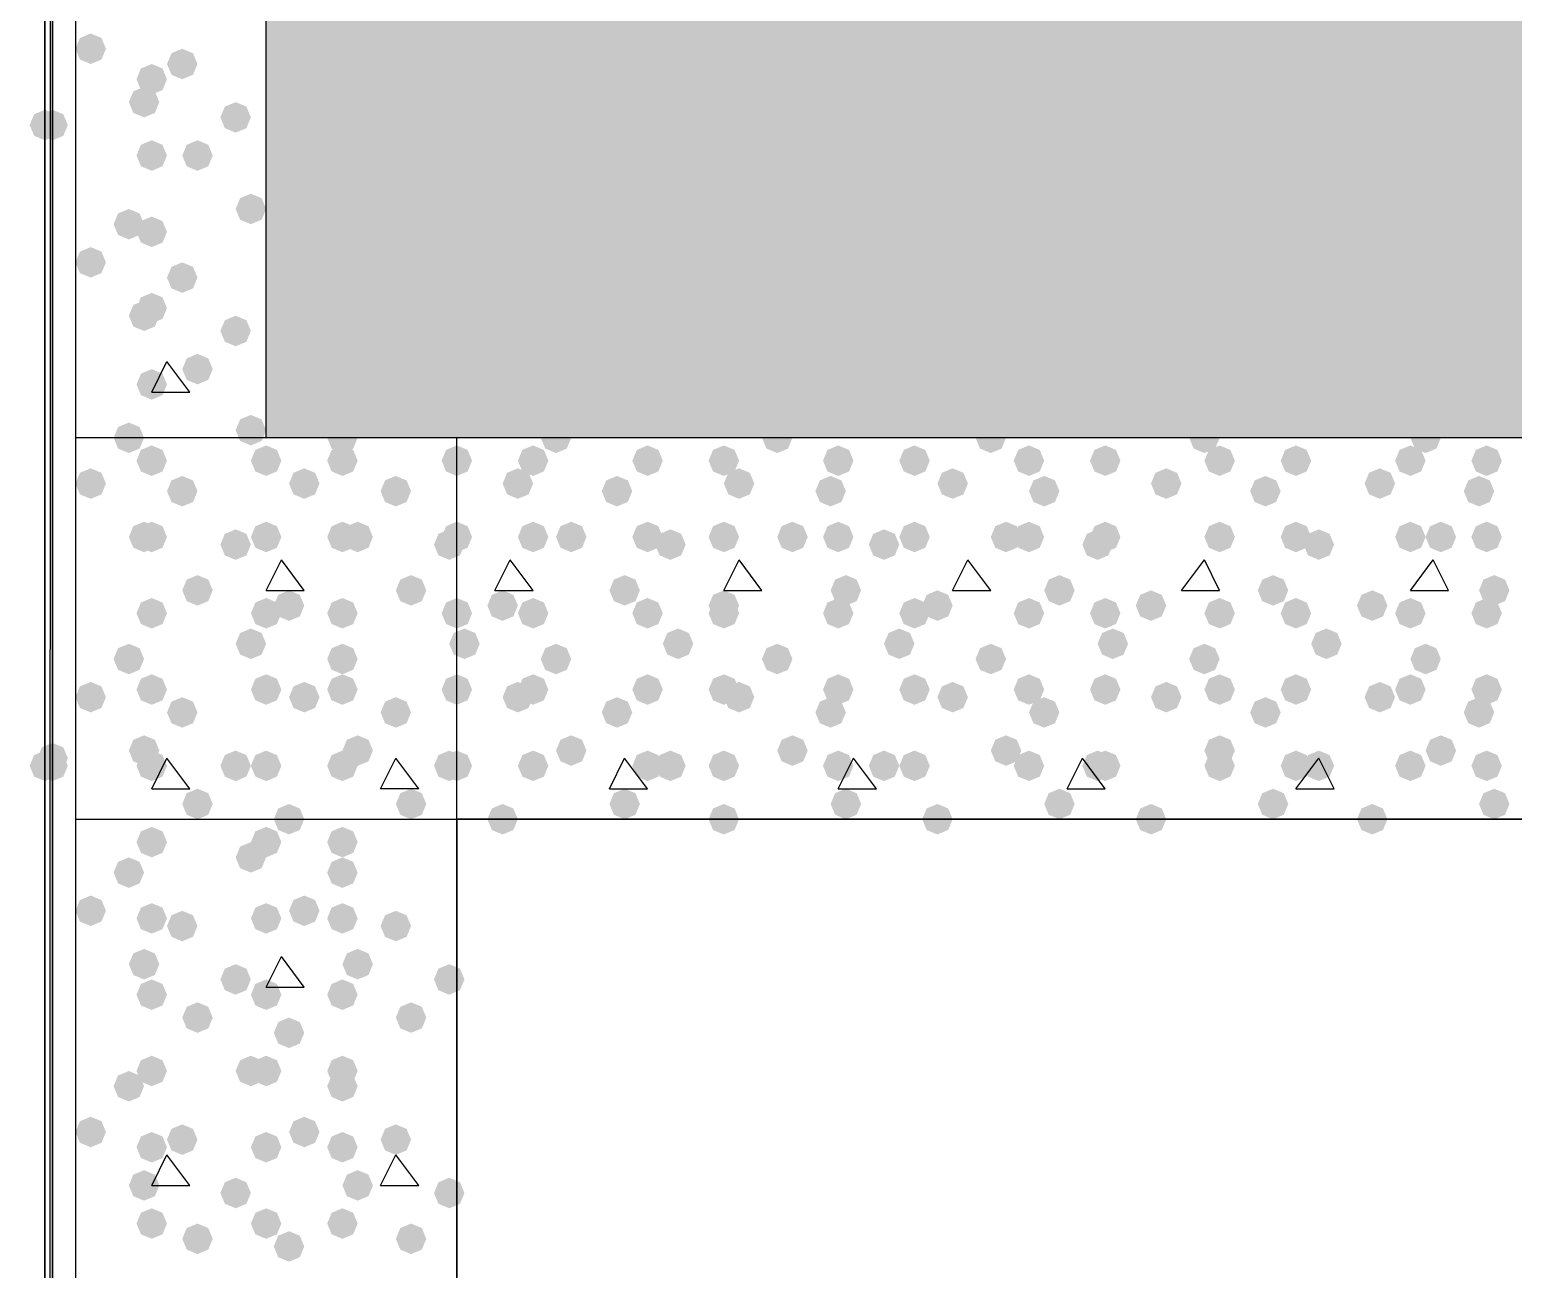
# Model space of a CAD drawing. Header units: millimetres. Extents: x 0 to 420, y 0 to 297.
# Drawn here: x 32.09 to 40.32, y 180.93 to 187.81 of the extents above; entities that cross this region are included whole.
import ezdxf

# ---------------------------------------------------------------- set-up
doc = ezdxf.new("R2010")
doc.units = ezdxf.units.MM
doc.layers.get('0').update_dxf_attribs({"linetype": 'CONTINUOUS'})

msp = doc.modelspace()

# ---------------------------------------------------------------- hatches: boundary and pattern name
at = {"true_color": 0x000007}
h = msp.add_hatch(color=0, dxfattribs=at)
h.paths.add_polyline_path([(32.215667, 228.049667), (32.215667, 84.455)], flags=0)
h.paths.add_polyline_path([(32.215667, 84.455), (32.215667, 228.049667)], flags=0)
at = {"true_color": 0x000008}
h = msp.add_hatch(color=0, dxfattribs=at)
h.paths.add_polyline_path([(194.775667, 204.639333), (33.401, 204.639333), (194.775667, 185.547)], flags=0)
h.paths.add_polyline_path([(33.401, 204.639333), (194.775667, 185.547), (33.401, 185.547)], flags=0)
for points in [[(32.512, 187.706), (32.487129, 187.646204), (32.427333, 187.621333), (32.367538, 187.646204), (32.342667, 187.706), (32.367537, 187.765796), (32.427333, 187.790667), (32.487129, 187.765796)], [(33.02, 187.621333), (32.995129, 187.561537), (32.935333, 187.536667), (32.875538, 187.561537), (32.850667, 187.621333), (32.875537, 187.681129), (32.935333, 187.706), (32.995129, 187.681129)], [(32.850667, 187.536667), (32.825796, 187.476871), (32.766, 187.452), (32.706204, 187.476871), (32.681333, 187.536667), (32.706204, 187.596462), (32.766, 187.621333), (32.825796, 187.596463)], [(32.808333, 187.409667), (32.783463, 187.349871), (32.723667, 187.325), (32.663871, 187.349871), (32.639, 187.409667), (32.663871, 187.469462), (32.723667, 187.494333), (32.783462, 187.469463)], [(33.316333, 187.325), (33.291463, 187.265204), (33.231667, 187.240333), (33.171871, 187.265204), (33.147, 187.325), (33.171871, 187.384796), (33.231667, 187.409667), (33.291462, 187.384796)], [(32.850667, 187.113333), (32.825796, 187.053537), (32.766, 187.028667), (32.706204, 187.053537), (32.681333, 187.113333), (32.706204, 187.173129), (32.766, 187.198), (32.825796, 187.173129)], [(33.104667, 187.113333), (33.079796, 187.053537), (33.02, 187.028667), (32.960204, 187.053537), (32.935333, 187.113333), (32.960204, 187.173129), (33.02, 187.198), (33.079796, 187.173129)], [(33.401, 186.817), (33.376129, 186.757204), (33.316333, 186.732333), (33.256537, 186.757204), (33.231667, 186.817), (33.256537, 186.876796), (33.316333, 186.901667), (33.376129, 186.876796)], [(32.723667, 186.732333), (32.698796, 186.672537), (32.639, 186.647667), (32.579204, 186.672537), (32.554333, 186.732333), (32.579204, 186.792129), (32.639, 186.817), (32.698796, 186.792129)], [(32.850667, 186.69), (32.825796, 186.630204), (32.766, 186.605333), (32.706204, 186.630204), (32.681333, 186.69), (32.706204, 186.749796), (32.766, 186.774667), (32.825796, 186.749796)], [(32.512, 186.520667), (32.487129, 186.460871), (32.427333, 186.436), (32.367538, 186.460871), (32.342667, 186.520667), (32.367537, 186.580462), (32.427333, 186.605333), (32.487129, 186.580463)], [(33.02, 186.436), (32.995129, 186.376204), (32.935333, 186.351333), (32.875538, 186.376204), (32.850667, 186.436), (32.875537, 186.495796), (32.935333, 186.520667), (32.995129, 186.495796)], [(32.850667, 186.266667), (32.825796, 186.206871), (32.766, 186.182), (32.706204, 186.206871), (32.681333, 186.266667), (32.706204, 186.326462), (32.766, 186.351333), (32.825796, 186.326463)], [(32.808333, 186.224333), (32.783463, 186.164537), (32.723667, 186.139667), (32.663871, 186.164537), (32.639, 186.224333), (32.663871, 186.284129), (32.723667, 186.309), (32.783462, 186.284129)], [(33.316333, 186.139667), (33.291463, 186.079871), (33.231667, 186.055), (33.171871, 186.079871), (33.147, 186.139667), (33.171871, 186.199462), (33.231667, 186.224333), (33.291462, 186.199463)], [(33.104667, 185.928), (33.079796, 185.868204), (33.02, 185.843333), (32.960204, 185.868204), (32.935333, 185.928), (32.960204, 185.987796), (33.02, 186.012667), (33.079796, 185.987796)], [(32.850667, 185.843333), (32.825796, 185.783537), (32.766, 185.758667), (32.706204, 185.783537), (32.681333, 185.843333), (32.706204, 185.903129), (32.766, 185.928), (32.825796, 185.903129)], [(33.401, 185.589333), (33.376129, 185.529538), (33.316333, 185.504667), (33.256537, 185.529538), (33.231667, 185.589333), (33.256537, 185.649129), (33.316333, 185.674), (33.376129, 185.649129)], [(35.094333, 185.547), (35.069462, 185.487204), (35.009667, 185.462333), (34.949871, 185.487204), (34.925, 185.547), (34.949871, 185.606796), (35.009667, 185.631667), (35.069462, 185.606796)], [(36.322, 185.547), (36.297129, 185.487204), (36.237333, 185.462333), (36.177538, 185.487204), (36.152667, 185.547), (36.177537, 185.606796), (36.237333, 185.631667), (36.297129, 185.606796)], [(37.507333, 185.547), (37.482463, 185.487204), (37.422667, 185.462333), (37.362871, 185.487204), (37.338, 185.547), (37.362871, 185.606796), (37.422667, 185.631667), (37.482462, 185.606796)], [(38.692667, 185.547), (38.667796, 185.487204), (38.608, 185.462333), (38.548204, 185.487204), (38.523333, 185.547), (38.548204, 185.606796), (38.608, 185.631667), (38.667796, 185.606796)], [(39.920333, 185.547), (39.895463, 185.487204), (39.835667, 185.462333), (39.775871, 185.487204), (39.751, 185.547), (39.775871, 185.606796), (39.835667, 185.631667), (39.895462, 185.606796)], [(34.544, 185.42), (34.519129, 185.360204), (34.459333, 185.335333), (34.399538, 185.360204), (34.374667, 185.42), (34.399537, 185.479796), (34.459333, 185.504667), (34.519129, 185.479796)], [(34.967333, 185.42), (34.942463, 185.360204), (34.882667, 185.335333), (34.822871, 185.360204), (34.798, 185.42), (34.822871, 185.479796), (34.882667, 185.504667), (34.942462, 185.479796)], [(35.602333, 185.42), (35.577463, 185.360204), (35.517667, 185.335333), (35.457871, 185.360204), (35.433, 185.42), (35.457871, 185.479796), (35.517667, 185.504667), (35.577462, 185.479796)], [(36.025667, 185.42), (36.000796, 185.360204), (35.941, 185.335333), (35.881204, 185.360204), (35.856333, 185.42), (35.881204, 185.479796), (35.941, 185.504667), (36.000796, 185.479796)], [(36.660667, 185.42), (36.635796, 185.360204), (36.576, 185.335333), (36.516204, 185.360204), (36.491333, 185.42), (36.516204, 185.479796), (36.576, 185.504667), (36.635796, 185.479796)], [(37.084, 185.42), (37.059129, 185.360204), (36.999333, 185.335333), (36.939538, 185.360204), (36.914667, 185.42), (36.939537, 185.479796), (36.999333, 185.504667), (37.059129, 185.479796)], [(37.719, 185.42), (37.694129, 185.360204), (37.634333, 185.335333), (37.574538, 185.360204), (37.549667, 185.42), (37.574537, 185.479796), (37.634333, 185.504667), (37.694129, 185.479796)], [(38.142333, 185.42), (38.117463, 185.360204), (38.057667, 185.335333), (37.997871, 185.360204), (37.973, 185.42), (37.997871, 185.479796), (38.057667, 185.504667), (38.117462, 185.479796)], [(38.777333, 185.42), (38.752463, 185.360204), (38.692667, 185.335333), (38.632871, 185.360204), (38.608, 185.42), (38.632871, 185.479796), (38.692667, 185.504667), (38.752462, 185.479796)], [(39.200667, 185.42), (39.175796, 185.360204), (39.116, 185.335333), (39.056204, 185.360204), (39.031333, 185.42), (39.056204, 185.479796), (39.116, 185.504667), (39.175796, 185.479796)], [(39.835667, 185.42), (39.810796, 185.360204), (39.751, 185.335333), (39.691204, 185.360204), (39.666333, 185.42), (39.691204, 185.479796), (39.751, 185.504667), (39.810796, 185.479796)], [(40.259, 185.42), (40.234129, 185.360204), (40.174333, 185.335333), (40.114538, 185.360204), (40.089667, 185.42), (40.114537, 185.479796), (40.174333, 185.504667), (40.234129, 185.479796)], [(34.882667, 185.293), (34.857796, 185.233204), (34.798, 185.208333), (34.738204, 185.233204), (34.713333, 185.293), (34.738204, 185.352796), (34.798, 185.377667), (34.857796, 185.352796)], [(36.110333, 185.293), (36.085463, 185.233204), (36.025667, 185.208333), (35.965871, 185.233204), (35.941, 185.293), (35.965871, 185.352796), (36.025667, 185.377667), (36.085462, 185.352796)], [(37.295667, 185.293), (37.270796, 185.233204), (37.211, 185.208333), (37.151204, 185.233204), (37.126333, 185.293), (37.151204, 185.352796), (37.211, 185.377667), (37.270796, 185.352796)], [(38.481, 185.293), (38.456129, 185.233204), (38.396333, 185.208333), (38.336537, 185.233204), (38.311667, 185.293), (38.336537, 185.352796), (38.396333, 185.377667), (38.456129, 185.352796)], [(39.666333, 185.293), (39.641462, 185.233204), (39.581667, 185.208333), (39.521871, 185.233204), (39.497, 185.293), (39.521871, 185.352796), (39.581667, 185.377667), (39.641462, 185.352796)], [(35.433, 185.250667), (35.408129, 185.190871), (35.348333, 185.166), (35.288537, 185.190871), (35.263667, 185.250667), (35.288537, 185.310462), (35.348333, 185.335333), (35.408129, 185.310463)], [(36.618333, 185.250667), (36.593463, 185.190871), (36.533667, 185.166), (36.473871, 185.190871), (36.449, 185.250667), (36.473871, 185.310462), (36.533667, 185.335333), (36.593462, 185.310463)], [(37.803667, 185.250667), (37.778796, 185.190871), (37.719, 185.166), (37.659204, 185.190871), (37.634333, 185.250667), (37.659204, 185.310462), (37.719, 185.335333), (37.778796, 185.310463)], [(39.031333, 185.250667), (39.006462, 185.190871), (38.946667, 185.166), (38.886871, 185.190871), (38.862, 185.250667), (38.886871, 185.310462), (38.946667, 185.335333), (39.006462, 185.310463)], [(40.216667, 185.250667), (40.191796, 185.190871), (40.132, 185.166), (40.072204, 185.190871), (40.047333, 185.250667), (40.072204, 185.310462), (40.132, 185.335333), (40.191796, 185.310463)], [(34.544, 184.996667), (34.519129, 184.936871), (34.459333, 184.912), (34.399538, 184.936871), (34.374667, 184.996667), (34.399537, 185.056462), (34.459333, 185.081333), (34.519129, 185.056463)], [(34.967333, 184.996667), (34.942463, 184.936871), (34.882667, 184.912), (34.822871, 184.936871), (34.798, 184.996667), (34.822871, 185.056462), (34.882667, 185.081333), (34.942462, 185.056463)], [(35.179, 184.996667), (35.154129, 184.936871), (35.094333, 184.912), (35.034538, 184.936871), (35.009667, 184.996667), (35.034537, 185.056462), (35.094333, 185.081333), (35.154129, 185.056463)], [(35.602333, 184.996667), (35.577463, 184.936871), (35.517667, 184.912), (35.457871, 184.936871), (35.433, 184.996667), (35.457871, 185.056462), (35.517667, 185.081333), (35.577462, 185.056463)], [(35.729333, 184.954333), (35.704462, 184.894537), (35.644667, 184.869667), (35.584871, 184.894537), (35.56, 184.954333), (35.584871, 185.014129), (35.644667, 185.039), (35.704462, 185.014129)], [(36.025667, 184.996667), (36.000796, 184.936871), (35.941, 184.912), (35.881204, 184.936871), (35.856333, 184.996667), (35.881204, 185.056462), (35.941, 185.081333), (36.000796, 185.056463)], [(36.406667, 184.996667), (36.381796, 184.936871), (36.322, 184.912), (36.262204, 184.936871), (36.237333, 184.996667), (36.262204, 185.056462), (36.322, 185.081333), (36.381796, 185.056463)], [(36.660667, 184.996667), (36.635796, 184.936871), (36.576, 184.912), (36.516204, 184.936871), (36.491333, 184.996667), (36.516204, 185.056462), (36.576, 185.081333), (36.635796, 185.056463)], [(36.914667, 184.954333), (36.889796, 184.894537), (36.83, 184.869667), (36.770204, 184.894537), (36.745333, 184.954333), (36.770204, 185.014129), (36.83, 185.039), (36.889796, 185.014129)], [(37.084, 184.996667), (37.059129, 184.936871), (36.999333, 184.912), (36.939538, 184.936871), (36.914667, 184.996667), (36.939537, 185.056462), (36.999333, 185.081333), (37.059129, 185.056463)], [(37.592, 184.996667), (37.567129, 184.936871), (37.507333, 184.912), (37.447538, 184.936871), (37.422667, 184.996667), (37.447537, 185.056462), (37.507333, 185.081333), (37.567129, 185.056463)], [(37.719, 184.996667), (37.694129, 184.936871), (37.634333, 184.912), (37.574538, 184.936871), (37.549667, 184.996667), (37.574537, 185.056462), (37.634333, 185.081333), (37.694129, 185.056463)], [(38.1, 184.954333), (38.075129, 184.894537), (38.015333, 184.869667), (37.955538, 184.894537), (37.930667, 184.954333), (37.955537, 185.014129), (38.015333, 185.039), (38.075129, 185.014129)], [(38.142333, 184.996667), (38.117463, 184.936871), (38.057667, 184.912), (37.997871, 184.936871), (37.973, 184.996667), (37.997871, 185.056462), (38.057667, 185.081333), (38.117462, 185.056463)], [(38.777333, 184.996667), (38.752463, 184.936871), (38.692667, 184.912), (38.632871, 184.936871), (38.608, 184.996667), (38.632871, 185.056462), (38.692667, 185.081333), (38.752462, 185.056463)], [(38.777333, 184.996667), (38.752463, 184.936871), (38.692667, 184.912), (38.632871, 184.936871), (38.608, 184.996667), (38.632871, 185.056462), (38.692667, 185.081333), (38.752462, 185.056463)], [(39.200667, 184.996667), (39.175796, 184.936871), (39.116, 184.912), (39.056204, 184.936871), (39.031333, 184.996667), (39.056204, 185.056462), (39.116, 185.081333), (39.175796, 185.056463)], [(39.327667, 184.954333), (39.302796, 184.894537), (39.243, 184.869667), (39.183204, 184.894537), (39.158333, 184.954333), (39.183204, 185.014129), (39.243, 185.039), (39.302796, 185.014129)], [(39.835667, 184.996667), (39.810796, 184.936871), (39.751, 184.912), (39.691204, 184.936871), (39.666333, 184.996667), (39.691204, 185.056462), (39.751, 185.081333), (39.810796, 185.056463)], [(40.005, 184.996667), (39.980129, 184.936871), (39.920333, 184.912), (39.860538, 184.936871), (39.835667, 184.996667), (39.860537, 185.056462), (39.920333, 185.081333), (39.980129, 185.056463)], [(40.259, 184.996667), (40.234129, 184.936871), (40.174333, 184.912), (40.114538, 184.936871), (40.089667, 184.996667), (40.114537, 185.056462), (40.174333, 185.081333), (40.234129, 185.056463)], [(35.475333, 184.700333), (35.450463, 184.640537), (35.390667, 184.615667), (35.330871, 184.640537), (35.306, 184.700333), (35.330871, 184.760129), (35.390667, 184.785), (35.450462, 184.760129)], [(36.703, 184.700333), (36.678129, 184.640537), (36.618333, 184.615667), (36.558538, 184.640537), (36.533667, 184.700333), (36.558537, 184.760129), (36.618333, 184.785), (36.678129, 184.760129)], [(37.888333, 184.700333), (37.863463, 184.640537), (37.803667, 184.615667), (37.743871, 184.640537), (37.719, 184.700333), (37.743871, 184.760129), (37.803667, 184.785), (37.863462, 184.760129)], [(39.073667, 184.700333), (39.048796, 184.640537), (38.989, 184.615667), (38.929204, 184.640537), (38.904333, 184.700333), (38.929204, 184.760129), (38.989, 184.785), (39.048796, 184.760129)], [(40.301333, 184.700333), (40.276463, 184.640537), (40.216667, 184.615667), (40.156871, 184.640537), (40.132, 184.700333), (40.156871, 184.760129), (40.216667, 184.785), (40.276462, 184.760129)], [(34.798, 184.615667), (34.773129, 184.555871), (34.713333, 184.531), (34.653537, 184.555871), (34.628667, 184.615667), (34.653537, 184.675462), (34.713333, 184.700333), (34.773129, 184.675463)], [(36.025667, 184.615667), (36.000796, 184.555871), (35.941, 184.531), (35.881204, 184.555871), (35.856333, 184.615667), (35.881204, 184.675462), (35.941, 184.700333), (36.000796, 184.675463)], [(37.211, 184.615667), (37.186129, 184.555871), (37.126333, 184.531), (37.066537, 184.555871), (37.041667, 184.615667), (37.066537, 184.675462), (37.126333, 184.700333), (37.186129, 184.675463)], [(38.396333, 184.615667), (38.371463, 184.555871), (38.311667, 184.531), (38.251871, 184.555871), (38.227, 184.615667), (38.251871, 184.675462), (38.311667, 184.700333), (38.371462, 184.675463)], [(39.624, 184.615667), (39.599129, 184.555871), (39.539333, 184.531), (39.479538, 184.555871), (39.454667, 184.615667), (39.479537, 184.675462), (39.539333, 184.700333), (39.599129, 184.675463)], [(34.544, 184.573333), (34.519129, 184.513537), (34.459333, 184.488667), (34.399538, 184.513537), (34.374667, 184.573333), (34.399537, 184.633129), (34.459333, 184.658), (34.519129, 184.633129)], [(34.967333, 184.573333), (34.942463, 184.513537), (34.882667, 184.488667), (34.822871, 184.513537), (34.798, 184.573333), (34.822871, 184.633129), (34.882667, 184.658), (34.942462, 184.633129)], [(35.602333, 184.573333), (35.577463, 184.513537), (35.517667, 184.488667), (35.457871, 184.513537), (35.433, 184.573333), (35.457871, 184.633129), (35.517667, 184.658), (35.577462, 184.633129)], [(36.025667, 184.573333), (36.000796, 184.513537), (35.941, 184.488667), (35.881204, 184.513537), (35.856333, 184.573333), (35.881204, 184.633129), (35.941, 184.658), (36.000796, 184.633129)], [(36.660667, 184.573333), (36.635796, 184.513537), (36.576, 184.488667), (36.516204, 184.513537), (36.491333, 184.573333), (36.516204, 184.633129), (36.576, 184.658), (36.635796, 184.633129)], [(37.084, 184.573333), (37.059129, 184.513537), (36.999333, 184.488667), (36.939538, 184.513537), (36.914667, 184.573333), (36.939537, 184.633129), (36.999333, 184.658), (37.059129, 184.633129)], [(37.719, 184.573333), (37.694129, 184.513537), (37.634333, 184.488667), (37.574538, 184.513537), (37.549667, 184.573333), (37.574537, 184.633129), (37.634333, 184.658), (37.694129, 184.633129)], [(38.142333, 184.573333), (38.117463, 184.513537), (38.057667, 184.488667), (37.997871, 184.513537), (37.973, 184.573333), (37.997871, 184.633129), (38.057667, 184.658), (38.117462, 184.633129)], [(38.777333, 184.573333), (38.752463, 184.513537), (38.692667, 184.488667), (38.632871, 184.513537), (38.608, 184.573333), (38.632871, 184.633129), (38.692667, 184.658), (38.752462, 184.633129)], [(39.200667, 184.573333), (39.175796, 184.513537), (39.116, 184.488667), (39.056204, 184.513537), (39.031333, 184.573333), (39.056204, 184.633129), (39.116, 184.658), (39.175796, 184.633129)], [(39.835667, 184.573333), (39.810796, 184.513537), (39.751, 184.488667), (39.691204, 184.513537), (39.666333, 184.573333), (39.691204, 184.633129), (39.751, 184.658), (39.810796, 184.633129)], [(40.259, 184.573333), (40.234129, 184.513537), (40.174333, 184.488667), (40.114538, 184.513537), (40.089667, 184.573333), (40.114537, 184.633129), (40.174333, 184.658), (40.234129, 184.633129)], [(34.586333, 184.404), (34.561462, 184.344204), (34.501667, 184.319333), (34.441871, 184.344204), (34.417, 184.404), (34.441871, 184.463796), (34.501667, 184.488667), (34.561462, 184.463796)], [(35.771667, 184.404), (35.746796, 184.344204), (35.687, 184.319333), (35.627204, 184.344204), (35.602333, 184.404), (35.627204, 184.463796), (35.687, 184.488667), (35.746796, 184.463796)], [(36.999333, 184.404), (36.974462, 184.344204), (36.914667, 184.319333), (36.854871, 184.344204), (36.83, 184.404), (36.854871, 184.463796), (36.914667, 184.488667), (36.974462, 184.463796)], [(38.184667, 184.404), (38.159796, 184.344204), (38.1, 184.319333), (38.040204, 184.344204), (38.015333, 184.404), (38.040204, 184.463796), (38.1, 184.488667), (38.159796, 184.463796)], [(39.37, 184.404), (39.345129, 184.344204), (39.285333, 184.319333), (39.225538, 184.344204), (39.200667, 184.404), (39.225537, 184.463796), (39.285333, 184.488667), (39.345129, 184.463796)], [(35.094333, 184.319333), (35.069462, 184.259537), (35.009667, 184.234667), (34.949871, 184.259537), (34.925, 184.319333), (34.949871, 184.379129), (35.009667, 184.404), (35.069462, 184.379129)], [(36.322, 184.319333), (36.297129, 184.259537), (36.237333, 184.234667), (36.177538, 184.259537), (36.152667, 184.319333), (36.177537, 184.379129), (36.237333, 184.404), (36.297129, 184.379129)], [(37.507333, 184.319333), (37.482463, 184.259537), (37.422667, 184.234667), (37.362871, 184.259537), (37.338, 184.319333), (37.362871, 184.379129), (37.422667, 184.404), (37.482462, 184.379129)], [(38.692667, 184.319333), (38.667796, 184.259537), (38.608, 184.234667), (38.548204, 184.259537), (38.523333, 184.319333), (38.548204, 184.379129), (38.608, 184.404), (38.667796, 184.379129)], [(39.920333, 184.319333), (39.895463, 184.259537), (39.835667, 184.234667), (39.775871, 184.259537), (39.751, 184.319333), (39.775871, 184.379129), (39.835667, 184.404), (39.895462, 184.379129)], [(34.544, 184.15), (34.519129, 184.090204), (34.459333, 184.065333), (34.399538, 184.090204), (34.374667, 184.15), (34.399537, 184.209796), (34.459333, 184.234667), (34.519129, 184.209796)], [(34.882667, 184.107667), (34.857796, 184.047871), (34.798, 184.023), (34.738204, 184.047871), (34.713333, 184.107667), (34.738204, 184.167462), (34.798, 184.192333), (34.857796, 184.167463)], [(34.967333, 184.15), (34.942463, 184.090204), (34.882667, 184.065333), (34.822871, 184.090204), (34.798, 184.15), (34.822871, 184.209796), (34.882667, 184.234667), (34.942462, 184.209796)], [(35.602333, 184.15), (35.577463, 184.090204), (35.517667, 184.065333), (35.457871, 184.090204), (35.433, 184.15), (35.457871, 184.209796), (35.517667, 184.234667), (35.577462, 184.209796)], [(36.025667, 184.15), (36.000796, 184.090204), (35.941, 184.065333), (35.881204, 184.090204), (35.856333, 184.15), (35.881204, 184.209796), (35.941, 184.234667), (36.000796, 184.209796)], [(36.110333, 184.107667), (36.085463, 184.047871), (36.025667, 184.023), (35.965871, 184.047871), (35.941, 184.107667), (35.965871, 184.167462), (36.025667, 184.192333), (36.085462, 184.167463)], [(36.660667, 184.15), (36.635796, 184.090204), (36.576, 184.065333), (36.516204, 184.090204), (36.491333, 184.15), (36.516204, 184.209796), (36.576, 184.234667), (36.635796, 184.209796)], [(37.084, 184.15), (37.059129, 184.090204), (36.999333, 184.065333), (36.939538, 184.090204), (36.914667, 184.15), (36.939537, 184.209796), (36.999333, 184.234667), (37.059129, 184.209796)], [(37.295667, 184.107667), (37.270796, 184.047871), (37.211, 184.023), (37.151204, 184.047871), (37.126333, 184.107667), (37.151204, 184.167462), (37.211, 184.192333), (37.270796, 184.167463)], [(37.719, 184.15), (37.694129, 184.090204), (37.634333, 184.065333), (37.574538, 184.090204), (37.549667, 184.15), (37.574537, 184.209796), (37.634333, 184.234667), (37.694129, 184.209796)], [(38.142333, 184.15), (38.117463, 184.090204), (38.057667, 184.065333), (37.997871, 184.090204), (37.973, 184.15), (37.997871, 184.209796), (38.057667, 184.234667), (38.117462, 184.209796)], [(38.481, 184.107667), (38.456129, 184.047871), (38.396333, 184.023), (38.336537, 184.047871), (38.311667, 184.107667), (38.336537, 184.167462), (38.396333, 184.192333), (38.456129, 184.167463)], [(38.777333, 184.15), (38.752463, 184.090204), (38.692667, 184.065333), (38.632871, 184.090204), (38.608, 184.15), (38.632871, 184.209796), (38.692667, 184.234667), (38.752462, 184.209796)], [(39.200667, 184.15), (39.175796, 184.090204), (39.116, 184.065333), (39.056204, 184.090204), (39.031333, 184.15), (39.056204, 184.209796), (39.116, 184.234667), (39.175796, 184.209796)], [(39.666333, 184.107667), (39.641462, 184.047871), (39.581667, 184.023), (39.521871, 184.047871), (39.497, 184.107667), (39.521871, 184.167462), (39.581667, 184.192333), (39.641462, 184.167463)], [(39.835667, 184.15), (39.810796, 184.090204), (39.751, 184.065333), (39.691204, 184.090204), (39.666333, 184.15), (39.691204, 184.209796), (39.751, 184.234667), (39.810796, 184.209796)], [(40.259, 184.15), (40.234129, 184.090204), (40.174333, 184.065333), (40.114538, 184.090204), (40.089667, 184.15), (40.114537, 184.209796), (40.174333, 184.234667), (40.234129, 184.209796)], [(35.433, 184.023), (35.408129, 183.963204), (35.348333, 183.938333), (35.288537, 183.963204), (35.263667, 184.023), (35.288537, 184.082796), (35.348333, 184.107667), (35.408129, 184.082796)], [(36.618333, 184.023), (36.593463, 183.963204), (36.533667, 183.938333), (36.473871, 183.963204), (36.449, 184.023), (36.473871, 184.082796), (36.533667, 184.107667), (36.593462, 184.082796)], [(37.803667, 184.023), (37.778796, 183.963204), (37.719, 183.938333), (37.659204, 183.963204), (37.634333, 184.023), (37.659204, 184.082796), (37.719, 184.107667), (37.778796, 184.082796)], [(39.031333, 184.023), (39.006462, 183.963204), (38.946667, 183.938333), (38.886871, 183.963204), (38.862, 184.023), (38.886871, 184.082796), (38.946667, 184.107667), (39.006462, 184.082796)], [(40.216667, 184.023), (40.191796, 183.963204), (40.132, 183.938333), (40.072204, 183.963204), (40.047333, 184.023), (40.072204, 184.082796), (40.132, 184.107667), (40.191796, 184.082796)], [(35.179, 183.811333), (35.154129, 183.751537), (35.094333, 183.726667), (35.034538, 183.751537), (35.009667, 183.811333), (35.034537, 183.871129), (35.094333, 183.896), (35.154129, 183.871129)], [(36.406667, 183.811333), (36.381796, 183.751537), (36.322, 183.726667), (36.262204, 183.751537), (36.237333, 183.811333), (36.262204, 183.871129), (36.322, 183.896), (36.381796, 183.871129)], [(37.592, 183.811333), (37.567129, 183.751537), (37.507333, 183.726667), (37.447538, 183.751537), (37.422667, 183.811333), (37.447537, 183.871129), (37.507333, 183.896), (37.567129, 183.871129)], [(38.777333, 183.811333), (38.752463, 183.751537), (38.692667, 183.726667), (38.632871, 183.751537), (38.608, 183.811333), (38.632871, 183.871129), (38.692667, 183.896), (38.752462, 183.871129)], [(40.005, 183.811333), (39.980129, 183.751537), (39.920333, 183.726667), (39.860538, 183.751537), (39.835667, 183.811333), (39.860537, 183.871129), (39.920333, 183.896), (39.980129, 183.871129)], [(34.544, 183.726667), (34.519129, 183.666871), (34.459333, 183.642), (34.399538, 183.666871), (34.374667, 183.726667), (34.399537, 183.786462), (34.459333, 183.811333), (34.519129, 183.786463)], [(34.967333, 183.726667), (34.942463, 183.666871), (34.882667, 183.642), (34.822871, 183.666871), (34.798, 183.726667), (34.822871, 183.786462), (34.882667, 183.811333), (34.942462, 183.786463)], [(35.602333, 183.726667), (35.577463, 183.666871), (35.517667, 183.642), (35.457871, 183.666871), (35.433, 183.726667), (35.457871, 183.786462), (35.517667, 183.811333), (35.577462, 183.786463)], [(35.729333, 183.726667), (35.704462, 183.666871), (35.644667, 183.642), (35.584871, 183.666871), (35.56, 183.726667), (35.584871, 183.786462), (35.644667, 183.811333), (35.704462, 183.786463)], [(36.025667, 183.726667), (36.000796, 183.666871), (35.941, 183.642), (35.881204, 183.666871), (35.856333, 183.726667), (35.881204, 183.786462), (35.941, 183.811333), (36.000796, 183.786463)], [(36.660667, 183.726667), (36.635796, 183.666871), (36.576, 183.642), (36.516204, 183.666871), (36.491333, 183.726667), (36.516204, 183.786462), (36.576, 183.811333), (36.635796, 183.786463)], [(36.914667, 183.726667), (36.889796, 183.666871), (36.83, 183.642), (36.770204, 183.666871), (36.745333, 183.726667), (36.770204, 183.786462), (36.83, 183.811333), (36.889796, 183.786463)], [(37.084, 183.726667), (37.059129, 183.666871), (36.999333, 183.642), (36.939538, 183.666871), (36.914667, 183.726667), (36.939537, 183.786462), (36.999333, 183.811333), (37.059129, 183.786463)], [(37.719, 183.726667), (37.694129, 183.666871), (37.634333, 183.642), (37.574538, 183.666871), (37.549667, 183.726667), (37.574537, 183.786462), (37.634333, 183.811333), (37.694129, 183.786463)], [(38.1, 183.726667), (38.075129, 183.666871), (38.015333, 183.642), (37.955538, 183.666871), (37.930667, 183.726667), (37.955537, 183.786462), (38.015333, 183.811333), (38.075129, 183.786463)], [(38.142333, 183.726667), (38.117463, 183.666871), (38.057667, 183.642), (37.997871, 183.666871), (37.973, 183.726667), (37.997871, 183.786462), (38.057667, 183.811333), (38.117462, 183.786463)], [(38.777333, 183.726667), (38.752463, 183.666871), (38.692667, 183.642), (38.632871, 183.666871), (38.608, 183.726667), (38.632871, 183.786462), (38.692667, 183.811333), (38.752462, 183.786463)], [(39.200667, 183.726667), (39.175796, 183.666871), (39.116, 183.642), (39.056204, 183.666871), (39.031333, 183.726667), (39.056204, 183.786462), (39.116, 183.811333), (39.175796, 183.786463)], [(39.327667, 183.726667), (39.302796, 183.666871), (39.243, 183.642), (39.183204, 183.666871), (39.158333, 183.726667), (39.183204, 183.786462), (39.243, 183.811333), (39.302796, 183.786463)], [(39.835667, 183.726667), (39.810796, 183.666871), (39.751, 183.642), (39.691204, 183.666871), (39.666333, 183.726667), (39.691204, 183.786462), (39.751, 183.811333), (39.810796, 183.786463)], [(40.259, 183.726667), (40.234129, 183.666871), (40.174333, 183.642), (40.114538, 183.666871), (40.089667, 183.726667), (40.114537, 183.786462), (40.174333, 183.811333), (40.234129, 183.786463)], [(35.475333, 183.515), (35.450463, 183.455204), (35.390667, 183.430333), (35.330871, 183.455204), (35.306, 183.515), (35.330871, 183.574796), (35.390667, 183.599667), (35.450462, 183.574796)], [(36.703, 183.515), (36.678129, 183.455204), (36.618333, 183.430333), (36.558538, 183.455204), (36.533667, 183.515), (36.558537, 183.574796), (36.618333, 183.599667), (36.678129, 183.574796)], [(37.888333, 183.515), (37.863463, 183.455204), (37.803667, 183.430333), (37.743871, 183.455204), (37.719, 183.515), (37.743871, 183.574796), (37.803667, 183.599667), (37.863462, 183.574796)], [(39.073667, 183.515), (39.048796, 183.455204), (38.989, 183.430333), (38.929204, 183.455204), (38.904333, 183.515), (38.929204, 183.574796), (38.989, 183.599667), (39.048796, 183.574796)], [(40.301333, 183.515), (40.276463, 183.455204), (40.216667, 183.430333), (40.156871, 183.455204), (40.132, 183.515), (40.156871, 183.574796), (40.216667, 183.599667), (40.276462, 183.574796)], [(34.798, 183.430333), (34.773129, 183.370537), (34.713333, 183.345667), (34.653537, 183.370537), (34.628667, 183.430333), (34.653537, 183.490129), (34.713333, 183.515), (34.773129, 183.490129)], [(36.025667, 183.430333), (36.000796, 183.370537), (35.941, 183.345667), (35.881204, 183.370537), (35.856333, 183.430333), (35.881204, 183.490129), (35.941, 183.515), (36.000796, 183.490129)], [(37.211, 183.430333), (37.186129, 183.370537), (37.126333, 183.345667), (37.066537, 183.370537), (37.041667, 183.430333), (37.066537, 183.490129), (37.126333, 183.515), (37.186129, 183.490129)], [(38.396333, 183.430333), (38.371463, 183.370537), (38.311667, 183.345667), (38.251871, 183.370537), (38.227, 183.430333), (38.251871, 183.490129), (38.311667, 183.515), (38.371462, 183.490129)], [(39.624, 183.430333), (39.599129, 183.370537), (39.539333, 183.345667), (39.479538, 183.370537), (39.454667, 183.430333), (39.479537, 183.490129), (39.539333, 183.515), (39.599129, 183.490129)], [(32.850667, 183.303333), (32.825796, 183.243538), (32.766, 183.218667), (32.706204, 183.243538), (32.681333, 183.303333), (32.706204, 183.363129), (32.766, 183.388), (32.825796, 183.363129)], [(33.485667, 183.303333), (33.460796, 183.243538), (33.401, 183.218667), (33.341204, 183.243538), (33.316333, 183.303333), (33.341204, 183.363129), (33.401, 183.388), (33.460796, 183.363129)], [(33.909, 183.303333), (33.884129, 183.243538), (33.824333, 183.218667), (33.764538, 183.243538), (33.739667, 183.303333), (33.764537, 183.363129), (33.824333, 183.388), (33.884129, 183.363129)], [(33.401, 183.218667), (33.376129, 183.158871), (33.316333, 183.134), (33.256537, 183.158871), (33.231667, 183.218667), (33.256537, 183.278462), (33.316333, 183.303333), (33.376129, 183.278463)], [(32.723667, 183.134), (32.698796, 183.074204), (32.639, 183.049333), (32.579204, 183.074204), (32.554333, 183.134), (32.579204, 183.193796), (32.639, 183.218667), (32.698796, 183.193796)], [(33.909, 183.134), (33.884129, 183.074204), (33.824333, 183.049333), (33.764538, 183.074204), (33.739667, 183.134), (33.764537, 183.193796), (33.824333, 183.218667), (33.884129, 183.193796)], [(32.512, 182.922333), (32.487129, 182.862537), (32.427333, 182.837667), (32.367538, 182.862537), (32.342667, 182.922333), (32.367537, 182.982129), (32.427333, 183.007), (32.487129, 182.982129)], [(32.850667, 182.88), (32.825796, 182.820204), (32.766, 182.795333), (32.706204, 182.820204), (32.681333, 182.88), (32.706204, 182.939796), (32.766, 182.964667), (32.825796, 182.939796)], [(33.485667, 182.88), (33.460796, 182.820204), (33.401, 182.795333), (33.341204, 182.820204), (33.316333, 182.88), (33.341204, 182.939796), (33.401, 182.964667), (33.460796, 182.939796)], [(33.697333, 182.922333), (33.672463, 182.862537), (33.612667, 182.837667), (33.552871, 182.862537), (33.528, 182.922333), (33.552871, 182.982129), (33.612667, 183.007), (33.672462, 182.982129)], [(33.909, 182.88), (33.884129, 182.820204), (33.824333, 182.795333), (33.764538, 182.820204), (33.739667, 182.88), (33.764537, 182.939796), (33.824333, 182.964667), (33.884129, 182.939796)], [(33.02, 182.837667), (32.995129, 182.777871), (32.935333, 182.753), (32.875538, 182.777871), (32.850667, 182.837667), (32.875537, 182.897462), (32.935333, 182.922333), (32.995129, 182.897463)], [(34.205333, 182.837667), (34.180463, 182.777871), (34.120667, 182.753), (34.060871, 182.777871), (34.036, 182.837667), (34.060871, 182.897462), (34.120667, 182.922333), (34.180462, 182.897463)], [(32.808333, 182.626), (32.783463, 182.566204), (32.723667, 182.541333), (32.663871, 182.566204), (32.639, 182.626), (32.663871, 182.685796), (32.723667, 182.710667), (32.783462, 182.685796)], [(33.993667, 182.626), (33.968796, 182.566204), (33.909, 182.541333), (33.849204, 182.566204), (33.824333, 182.626), (33.849204, 182.685796), (33.909, 182.710667), (33.968796, 182.685796)], [(33.316333, 182.541333), (33.291463, 182.481537), (33.231667, 182.456667), (33.171871, 182.481537), (33.147, 182.541333), (33.171871, 182.601129), (33.231667, 182.626), (33.291462, 182.601129)], [(34.501667, 182.541333), (34.476796, 182.481537), (34.417, 182.456667), (34.357204, 182.481537), (34.332333, 182.541333), (34.357204, 182.601129), (34.417, 182.626), (34.476796, 182.601129)], [(32.850667, 182.456667), (32.825796, 182.396871), (32.766, 182.372), (32.706204, 182.396871), (32.681333, 182.456667), (32.706204, 182.516462), (32.766, 182.541333), (32.825796, 182.516463)], [(33.485667, 182.456667), (33.460796, 182.396871), (33.401, 182.372), (33.341204, 182.396871), (33.316333, 182.456667), (33.341204, 182.516462), (33.401, 182.541333), (33.460796, 182.516463)], [(33.909, 182.456667), (33.884129, 182.396871), (33.824333, 182.372), (33.764538, 182.396871), (33.739667, 182.456667), (33.764537, 182.516462), (33.824333, 182.541333), (33.884129, 182.516463)], [(33.104667, 182.329667), (33.079796, 182.269871), (33.02, 182.245), (32.960204, 182.269871), (32.935333, 182.329667), (32.960204, 182.389462), (33.02, 182.414333), (33.079796, 182.389463)], [(34.29, 182.329667), (34.265129, 182.269871), (34.205333, 182.245), (34.145538, 182.269871), (34.120667, 182.329667), (34.145537, 182.389462), (34.205333, 182.414333), (34.265129, 182.389463)], [(33.612667, 182.245), (33.587796, 182.185204), (33.528, 182.160333), (33.468204, 182.185204), (33.443333, 182.245), (33.468204, 182.304796), (33.528, 182.329667), (33.587796, 182.304796)], [(32.850667, 182.033333), (32.825796, 181.973537), (32.766, 181.948667), (32.706204, 181.973537), (32.681333, 182.033333), (32.706204, 182.093129), (32.766, 182.118), (32.825796, 182.093129)], [(33.401, 182.033333), (33.376129, 181.973537), (33.316333, 181.948667), (33.256537, 181.973537), (33.231667, 182.033333), (33.256537, 182.093129), (33.316333, 182.118), (33.376129, 182.093129)], [(33.485667, 182.033333), (33.460796, 181.973537), (33.401, 181.948667), (33.341204, 181.973537), (33.316333, 182.033333), (33.341204, 182.093129), (33.401, 182.118), (33.460796, 182.093129)], [(33.909, 182.033333), (33.884129, 181.973537), (33.824333, 181.948667), (33.764538, 181.973537), (33.739667, 182.033333), (33.764537, 182.093129), (33.824333, 182.118), (33.884129, 182.093129)], [(32.723667, 181.948667), (32.698796, 181.888871), (32.639, 181.864), (32.579204, 181.888871), (32.554333, 181.948667), (32.579204, 182.008462), (32.639, 182.033333), (32.698796, 182.008463)], [(33.909, 181.948667), (33.884129, 181.888871), (33.824333, 181.864), (33.764538, 181.888871), (33.739667, 181.948667), (33.764537, 182.008462), (33.824333, 182.033333), (33.884129, 182.008463)], [(32.512, 181.694667), (32.487129, 181.634871), (32.427333, 181.61), (32.367538, 181.634871), (32.342667, 181.694667), (32.367537, 181.754462), (32.427333, 181.779333), (32.487129, 181.754463)], [(33.02, 181.652333), (32.995129, 181.592537), (32.935333, 181.567667), (32.875538, 181.592537), (32.850667, 181.652333), (32.875537, 181.712129), (32.935333, 181.737), (32.995129, 181.712129)], [(33.697333, 181.694667), (33.672463, 181.634871), (33.612667, 181.61), (33.552871, 181.634871), (33.528, 181.694667), (33.552871, 181.754462), (33.612667, 181.779333), (33.672462, 181.754463)], [(34.205333, 181.652333), (34.180463, 181.592537), (34.120667, 181.567667), (34.060871, 181.592537), (34.036, 181.652333), (34.060871, 181.712129), (34.120667, 181.737), (34.180462, 181.712129)], [(32.850667, 181.61), (32.825796, 181.550204), (32.766, 181.525333), (32.706204, 181.550204), (32.681333, 181.61), (32.706204, 181.669796), (32.766, 181.694667), (32.825796, 181.669796)], [(33.485667, 181.61), (33.460796, 181.550204), (33.401, 181.525333), (33.341204, 181.550204), (33.316333, 181.61), (33.341204, 181.669796), (33.401, 181.694667), (33.460796, 181.669796)], [(33.909, 181.61), (33.884129, 181.550204), (33.824333, 181.525333), (33.764538, 181.550204), (33.739667, 181.61), (33.764537, 181.669796), (33.824333, 181.694667), (33.884129, 181.669796)], [(32.808333, 181.398333), (32.783463, 181.338537), (32.723667, 181.313667), (32.663871, 181.338537), (32.639, 181.398333), (32.663871, 181.458129), (32.723667, 181.483), (32.783462, 181.458129)], [(33.993667, 181.398333), (33.968796, 181.338537), (33.909, 181.313667), (33.849204, 181.338537), (33.824333, 181.398333), (33.849204, 181.458129), (33.909, 181.483), (33.968796, 181.458129)], [(33.316333, 181.356), (33.291463, 181.296204), (33.231667, 181.271333), (33.171871, 181.296204), (33.147, 181.356), (33.171871, 181.415796), (33.231667, 181.440667), (33.291462, 181.415796)], [(34.501667, 181.356), (34.476796, 181.296204), (34.417, 181.271333), (34.357204, 181.296204), (34.332333, 181.356), (34.357204, 181.415796), (34.417, 181.440667), (34.476796, 181.415796)], [(32.850667, 181.186667), (32.825796, 181.126871), (32.766, 181.102), (32.706204, 181.126871), (32.681333, 181.186667), (32.706204, 181.246462), (32.766, 181.271333), (32.825796, 181.246463)], [(33.485667, 181.186667), (33.460796, 181.126871), (33.401, 181.102), (33.341204, 181.126871), (33.316333, 181.186667), (33.341204, 181.246462), (33.401, 181.271333), (33.460796, 181.246463)], [(33.909, 181.186667), (33.884129, 181.126871), (33.824333, 181.102), (33.764538, 181.126871), (33.739667, 181.186667), (33.764537, 181.246462), (33.824333, 181.271333), (33.884129, 181.246463)], [(33.104667, 181.102), (33.079796, 181.042204), (33.02, 181.017333), (32.960204, 181.042204), (32.935333, 181.102), (32.960204, 181.161796), (33.02, 181.186667), (33.079796, 181.161796)], [(33.612667, 181.059667), (33.587796, 180.999871), (33.528, 180.975), (33.468204, 180.999871), (33.443333, 181.059667), (33.468204, 181.119462), (33.528, 181.144333), (33.587796, 181.119463)], [(34.29, 181.102), (34.265129, 181.042204), (34.205333, 181.017333), (34.145538, 181.042204), (34.120667, 181.102), (34.145537, 181.161796), (34.205333, 181.186667), (34.265129, 181.161796)]]:
    msp.add_hatch(color=0, dxfattribs=at).paths.add_polyline_path(points, flags=0)
at = {"true_color": 0x0000fe}
for points in [[(32.258, 187.282667), (32.233129, 187.222871), (32.173333, 187.198), (32.113538, 187.222871), (32.088667, 187.282667), (32.113537, 187.342462), (32.173333, 187.367333), (32.233129, 187.342463)], [(32.300333, 187.282667), (32.275463, 187.222871), (32.215667, 187.198), (32.155871, 187.222871), (32.131, 187.282667), (32.155871, 187.342462), (32.215667, 187.367333), (32.275462, 187.342463)], [(32.300333, 187.282667), (32.275463, 187.222871), (32.215667, 187.198), (32.155871, 187.222871), (32.131, 187.282667), (32.155871, 187.342462), (32.215667, 187.367333), (32.275462, 187.342463)], [(32.300333, 187.282667), (32.275463, 187.222871), (32.215667, 187.198), (32.155871, 187.222871), (32.131, 187.282667), (32.155871, 187.342462), (32.215667, 187.367333), (32.275462, 187.342463)], [(32.258, 183.726667), (32.233129, 183.666871), (32.173333, 183.642), (32.113538, 183.666871), (32.088667, 183.726667), (32.113537, 183.786462), (32.173333, 183.811333), (32.233129, 183.786463)], [(32.300333, 183.769), (32.275463, 183.709204), (32.215667, 183.684333), (32.155871, 183.709204), (32.131, 183.769), (32.155871, 183.828796), (32.215667, 183.853667), (32.275462, 183.828796)], [(32.300333, 183.726667), (32.275463, 183.666871), (32.215667, 183.642), (32.155871, 183.666871), (32.131, 183.726667), (32.155871, 183.786462), (32.215667, 183.811333), (32.275462, 183.786463)], [(32.300333, 183.726667), (32.275463, 183.666871), (32.215667, 183.642), (32.155871, 183.666871), (32.131, 183.726667), (32.155871, 183.786462), (32.215667, 183.811333), (32.275462, 183.786463)]]:
    msp.add_hatch(color=0, dxfattribs=at).paths.add_polyline_path(points, flags=0)
at = {"true_color": 0x000007}
for points in [[(32.723667, 185.547), (32.698796, 185.487204), (32.639, 185.462333), (32.579204, 185.487204), (32.554333, 185.547), (32.579204, 185.606796), (32.639, 185.631667), (32.698796, 185.606796)], [(33.909, 185.547), (33.884129, 185.487204), (33.824333, 185.462333), (33.764538, 185.487204), (33.739667, 185.547), (33.764537, 185.606796), (33.824333, 185.631667), (33.884129, 185.606796)], [(32.850667, 185.42), (32.825796, 185.360204), (32.766, 185.335333), (32.706204, 185.360204), (32.681333, 185.42), (32.706204, 185.479796), (32.766, 185.504667), (32.825796, 185.479796)], [(33.485667, 185.42), (33.460796, 185.360204), (33.401, 185.335333), (33.341204, 185.360204), (33.316333, 185.42), (33.341204, 185.479796), (33.401, 185.504667), (33.460796, 185.479796)], [(33.909, 185.42), (33.884129, 185.360204), (33.824333, 185.335333), (33.764538, 185.360204), (33.739667, 185.42), (33.764537, 185.479796), (33.824333, 185.504667), (33.884129, 185.479796)], [(32.512, 185.293), (32.487129, 185.233204), (32.427333, 185.208333), (32.367538, 185.233204), (32.342667, 185.293), (32.367537, 185.352796), (32.427333, 185.377667), (32.487129, 185.352796)], [(33.697333, 185.293), (33.672463, 185.233204), (33.612667, 185.208333), (33.552871, 185.233204), (33.528, 185.293), (33.552871, 185.352796), (33.612667, 185.377667), (33.672462, 185.352796)], [(33.02, 185.250667), (32.995129, 185.190871), (32.935333, 185.166), (32.875538, 185.190871), (32.850667, 185.250667), (32.875537, 185.310462), (32.935333, 185.335333), (32.995129, 185.310463)], [(34.205333, 185.250667), (34.180463, 185.190871), (34.120667, 185.166), (34.060871, 185.190871), (34.036, 185.250667), (34.060871, 185.310462), (34.120667, 185.335333), (34.180462, 185.310463)], [(32.808333, 184.996667), (32.783463, 184.936871), (32.723667, 184.912), (32.663871, 184.936871), (32.639, 184.996667), (32.663871, 185.056462), (32.723667, 185.081333), (32.783462, 185.056463)], [(32.850667, 184.996667), (32.825796, 184.936871), (32.766, 184.912), (32.706204, 184.936871), (32.681333, 184.996667), (32.706204, 185.056462), (32.766, 185.081333), (32.825796, 185.056463)], [(33.316333, 184.954333), (33.291463, 184.894537), (33.231667, 184.869667), (33.171871, 184.894537), (33.147, 184.954333), (33.171871, 185.014129), (33.231667, 185.039), (33.291462, 185.014129)], [(33.485667, 184.996667), (33.460796, 184.936871), (33.401, 184.912), (33.341204, 184.936871), (33.316333, 184.996667), (33.341204, 185.056462), (33.401, 185.081333), (33.460796, 185.056463)], [(33.909, 184.996667), (33.884129, 184.936871), (33.824333, 184.912), (33.764538, 184.936871), (33.739667, 184.996667), (33.764537, 185.056462), (33.824333, 185.081333), (33.884129, 185.056463)], [(33.993667, 184.996667), (33.968796, 184.936871), (33.909, 184.912), (33.849204, 184.936871), (33.824333, 184.996667), (33.849204, 185.056462), (33.909, 185.081333), (33.968796, 185.056463)], [(34.501667, 184.954333), (34.476796, 184.894537), (34.417, 184.869667), (34.357204, 184.894537), (34.332333, 184.954333), (34.357204, 185.014129), (34.417, 185.039), (34.476796, 185.014129)], [(33.104667, 184.700333), (33.079796, 184.640537), (33.02, 184.615667), (32.960204, 184.640537), (32.935333, 184.700333), (32.960204, 184.760129), (33.02, 184.785), (33.079796, 184.760129)], [(34.29, 184.700333), (34.265129, 184.640537), (34.205333, 184.615667), (34.145538, 184.640537), (34.120667, 184.700333), (34.145537, 184.760129), (34.205333, 184.785), (34.265129, 184.760129)], [(33.612667, 184.615667), (33.587796, 184.555871), (33.528, 184.531), (33.468204, 184.555871), (33.443333, 184.615667), (33.468204, 184.675462), (33.528, 184.700333), (33.587796, 184.675463)], [(32.850667, 184.573333), (32.825796, 184.513537), (32.766, 184.488667), (32.706204, 184.513537), (32.681333, 184.573333), (32.706204, 184.633129), (32.766, 184.658), (32.825796, 184.633129)], [(33.485667, 184.573333), (33.460796, 184.513537), (33.401, 184.488667), (33.341204, 184.513537), (33.316333, 184.573333), (33.341204, 184.633129), (33.401, 184.658), (33.460796, 184.633129)], [(33.909, 184.573333), (33.884129, 184.513537), (33.824333, 184.488667), (33.764538, 184.513537), (33.739667, 184.573333), (33.764537, 184.633129), (33.824333, 184.658), (33.884129, 184.633129)], [(33.401, 184.404), (33.376129, 184.344204), (33.316333, 184.319333), (33.256537, 184.344204), (33.231667, 184.404), (33.256537, 184.463796), (33.316333, 184.488667), (33.376129, 184.463796)], [(32.723667, 184.319333), (32.698796, 184.259537), (32.639, 184.234667), (32.579204, 184.259537), (32.554333, 184.319333), (32.579204, 184.379129), (32.639, 184.404), (32.698796, 184.379129)], [(33.909, 184.319333), (33.884129, 184.259537), (33.824333, 184.234667), (33.764538, 184.259537), (33.739667, 184.319333), (33.764537, 184.379129), (33.824333, 184.404), (33.884129, 184.379129)], [(32.512, 184.107667), (32.487129, 184.047871), (32.427333, 184.023), (32.367538, 184.047871), (32.342667, 184.107667), (32.367537, 184.167462), (32.427333, 184.192333), (32.487129, 184.167463)], [(32.850667, 184.15), (32.825796, 184.090204), (32.766, 184.065333), (32.706204, 184.090204), (32.681333, 184.15), (32.706204, 184.209796), (32.766, 184.234667), (32.825796, 184.209796)], [(33.485667, 184.15), (33.460796, 184.090204), (33.401, 184.065333), (33.341204, 184.090204), (33.316333, 184.15), (33.341204, 184.209796), (33.401, 184.234667), (33.460796, 184.209796)], [(33.697333, 184.107667), (33.672463, 184.047871), (33.612667, 184.023), (33.552871, 184.047871), (33.528, 184.107667), (33.552871, 184.167462), (33.612667, 184.192333), (33.672462, 184.167463)], [(33.909, 184.15), (33.884129, 184.090204), (33.824333, 184.065333), (33.764538, 184.090204), (33.739667, 184.15), (33.764537, 184.209796), (33.824333, 184.234667), (33.884129, 184.209796)], [(33.02, 184.023), (32.995129, 183.963204), (32.935333, 183.938333), (32.875538, 183.963204), (32.850667, 184.023), (32.875537, 184.082796), (32.935333, 184.107667), (32.995129, 184.082796)], [(34.205333, 184.023), (34.180463, 183.963204), (34.120667, 183.938333), (34.060871, 183.963204), (34.036, 184.023), (34.060871, 184.082796), (34.120667, 184.107667), (34.180462, 184.082796)], [(32.808333, 183.811333), (32.783463, 183.751537), (32.723667, 183.726667), (32.663871, 183.751537), (32.639, 183.811333), (32.663871, 183.871129), (32.723667, 183.896), (32.783462, 183.871129)], [(33.993667, 183.811333), (33.968796, 183.751537), (33.909, 183.726667), (33.849204, 183.751537), (33.824333, 183.811333), (33.849204, 183.871129), (33.909, 183.896), (33.968796, 183.871129)], [(32.850667, 183.726667), (32.825796, 183.666871), (32.766, 183.642), (32.706204, 183.666871), (32.681333, 183.726667), (32.706204, 183.786462), (32.766, 183.811333), (32.825796, 183.786463)], [(33.316333, 183.726667), (33.291463, 183.666871), (33.231667, 183.642), (33.171871, 183.666871), (33.147, 183.726667), (33.171871, 183.786462), (33.231667, 183.811333), (33.291462, 183.786463)], [(33.485667, 183.726667), (33.460796, 183.666871), (33.401, 183.642), (33.341204, 183.666871), (33.316333, 183.726667), (33.341204, 183.786462), (33.401, 183.811333), (33.460796, 183.786463)], [(33.909, 183.726667), (33.884129, 183.666871), (33.824333, 183.642), (33.764538, 183.666871), (33.739667, 183.726667), (33.764537, 183.786462), (33.824333, 183.811333), (33.884129, 183.786463)], [(34.501667, 183.726667), (34.476796, 183.666871), (34.417, 183.642), (34.357204, 183.666871), (34.332333, 183.726667), (34.357204, 183.786462), (34.417, 183.811333), (34.476796, 183.786463)], [(33.104667, 183.515), (33.079796, 183.455204), (33.02, 183.430333), (32.960204, 183.455204), (32.935333, 183.515), (32.960204, 183.574796), (33.02, 183.599667), (33.079796, 183.574796)], [(34.29, 183.515), (34.265129, 183.455204), (34.205333, 183.430333), (34.145538, 183.455204), (34.120667, 183.515), (34.145537, 183.574796), (34.205333, 183.599667), (34.265129, 183.574796)], [(33.612667, 183.430333), (33.587796, 183.370537), (33.528, 183.345667), (33.468204, 183.370537), (33.443333, 183.430333), (33.468204, 183.490129), (33.528, 183.515), (33.587796, 183.490129)]]:
    msp.add_hatch(color=0, dxfattribs=at).paths.add_polyline_path(points, flags=0)

# ---------------------------------------------------------------- linework, layer by layer
at = {"color": 0, "true_color": 0x000007}
for points in [[(32.215667, 84.412667), (32.173333, 84.412667), (32.215667, 228.049667)], [(32.173333, 84.412667), (32.173333, 228.049667)], [(32.173333, 228.049667), (32.173333, 84.412667)], [(32.215667, 84.412667), (32.215667, 228.049667)], [(32.215667, 228.049667), (32.215667, 84.455), (32.215667, 84.412667)], [(32.215667, 84.455), (32.215667, 228.049667)], [(32.342667, 204.639333), (32.342667, 185.547)], [(33.401, 185.547), (33.401, 204.639333)], [(46.482, 185.547), (34.459333, 185.547)], [(33.401, 184.700333), (33.485667, 184.869667)], [(33.612667, 184.700333), (33.485667, 184.869667)], [(33.401, 184.700333), (33.612667, 184.700333)], [(32.766, 183.599667), (32.850667, 183.769)], [(32.977667, 183.599667), (32.850667, 183.769)], [(34.247667, 183.599667), (34.036, 183.599667), (34.120667, 183.769)], [(34.247667, 183.599667), (34.120667, 183.769)], [(32.766, 183.599667), (32.977667, 183.599667)], [(32.342667, 183.430333), (32.342667, 164.380333)], [(34.459333, 183.430333), (46.482, 183.430333)], [(34.459333, 164.380333), (34.459333, 183.430333)]]:
    msp.add_lwpolyline(points, dxfattribs=at)
for points in [[(32.215667, 84.412667), (32.215667, 228.049667)], [(32.215667, 228.049667), (32.215667, 84.455)], [(32.215667, 84.455), (32.215667, 228.049667)], [(32.342667, 185.547), (32.342667, 162.263667), (380.576667, 162.263667), (380.576667, 185.547), (218.101333, 185.547), (218.101333, 206.756), (194.775667, 206.756), (194.775667, 185.547)], [(32.342667, 185.547), (32.342667, 162.263667), (380.576667, 162.263667), (380.576667, 185.547), (218.101333, 185.547), (218.101333, 206.756), (194.775667, 206.756), (194.775667, 185.547)], [(32.342667, 185.547), (32.342667, 183.430333), (34.459333, 183.430333), (34.459333, 185.547)]]:
    msp.add_lwpolyline(points, close=True, dxfattribs=at)
at = {"color": 0, "true_color": 0x000008}
msp.add_lwpolyline([(33.401, 204.639333), (194.775667, 185.547), (33.401, 185.547)], close=True, dxfattribs=at)
at = {"color": 0, "true_color": 0x0000fd}
msp.add_lwpolyline([(34.459333, 164.380333), (378.46, 164.380333), (378.46, 183.430333), (215.984667, 183.430333), (215.984667, 204.639333), (196.934667, 204.639333), (196.934667, 183.430333), (34.459333, 183.430333)], close=True, dxfattribs=at)
at = {"color": 0, "true_color": 0x000008}
for points in [[(32.766, 185.801), (32.850667, 185.970333)], [(32.977667, 185.801), (32.850667, 185.970333)], [(32.766, 185.801), (32.977667, 185.801)], [(34.671, 184.700333), (34.755667, 184.869667)], [(34.882667, 184.700333), (34.755667, 184.869667)], [(35.941, 184.700333), (36.025667, 184.869667)], [(36.152667, 184.700333), (36.025667, 184.869667)], [(37.211, 184.700333), (37.295667, 184.869667)], [(37.422667, 184.700333), (37.295667, 184.869667)], [(38.481, 184.700333), (38.608, 184.869667)], [(38.692667, 184.700333), (38.608, 184.869667)], [(39.751, 184.700333), (39.878, 184.869667)], [(39.962667, 184.700333), (39.878, 184.869667)], [(34.671, 184.700333), (34.882667, 184.700333)], [(35.941, 184.700333), (36.152667, 184.700333)], [(37.211, 184.700333), (37.422667, 184.700333)], [(38.481, 184.700333), (38.692667, 184.700333)], [(39.751, 184.700333), (39.962667, 184.700333)], [(35.306, 183.599667), (35.390667, 183.769)], [(35.517667, 183.599667), (35.390667, 183.769)], [(36.576, 183.599667), (36.660667, 183.769)], [(36.787667, 183.599667), (36.660667, 183.769)], [(37.846, 183.599667), (37.930667, 183.769)], [(38.057667, 183.599667), (37.930667, 183.769)], [(39.116, 183.599667), (39.243, 183.769)], [(39.327667, 183.599667), (39.243, 183.769)], [(35.306, 183.599667), (35.517667, 183.599667)], [(36.576, 183.599667), (36.787667, 183.599667)], [(37.846, 183.599667), (38.057667, 183.599667)], [(39.116, 183.599667), (39.327667, 183.599667)], [(33.401, 182.499), (33.485667, 182.668333)], [(33.612667, 182.499), (33.485667, 182.668333)], [(33.401, 182.499), (33.612667, 182.499)], [(32.766, 181.398333), (32.850667, 181.567667)], [(32.977667, 181.398333), (32.850667, 181.567667)], [(34.036, 181.398333), (34.120667, 181.567667)], [(34.247667, 181.398333), (34.120667, 181.567667)], [(32.766, 181.398333), (32.977667, 181.398333)], [(34.036, 181.398333), (34.247667, 181.398333)]]:
    msp.add_lwpolyline(points, dxfattribs=at)

doc.saveas('drawing.dxf')
